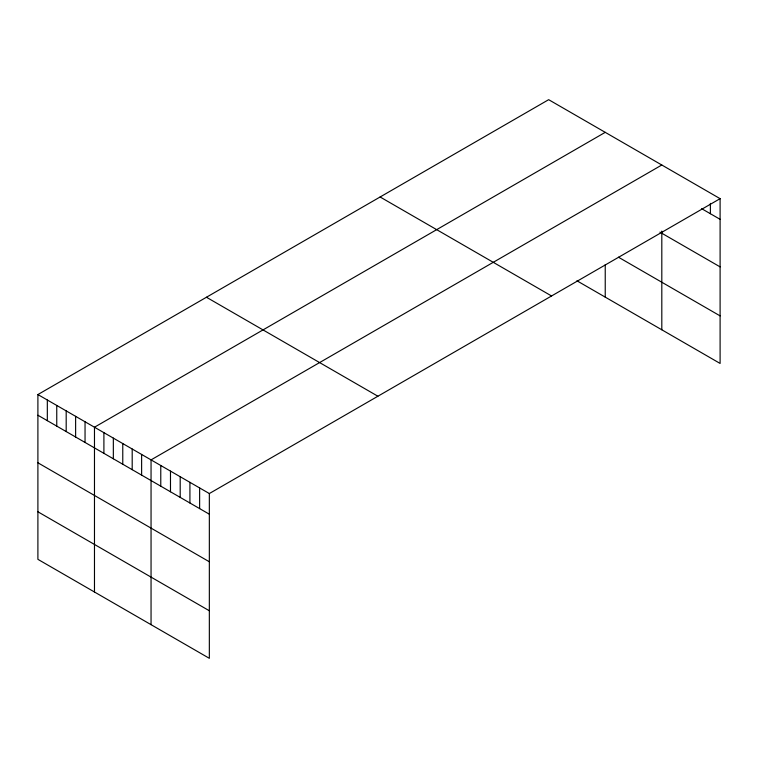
<?xml version="1.0" encoding="UTF-8"?>
<svg xmlns="http://www.w3.org/2000/svg" width="758" height="758" viewBox="0 0 758 758"><rect width="100%" height="100%" fill="white"/><g stroke="black" fill="none" stroke-linecap="round" stroke-linejoin="round"><path stroke-width="1.14" d="M720.1 198.662L209.341 493.543L209.341 658.323L37.9 559.338L37.9 394.558L548.659 99.677L720.1 198.662L720.1 363.442L576.942 280.792M605.235 132.337L94.475 427.218L94.475 592.007M661.81 165.007L151.05 459.888L151.05 624.668M701.643 208.677L720.1 219.327M659.924 232.147L720.1 266.882M618.433 257.189L720.1 315.887M380.109 196.985L551.549 295.971M206.451 297.25L377.891 396.226M37.9 394.558L209.341 493.543M37.9 415.232L209.341 514.208M37.9 462.787L209.341 561.773M37.9 511.783L209.341 610.768M710.388 203.39L710.388 213.718M661.81 231.067L661.81 329.787M605.235 264.694L605.235 297.127M199.629 487.934L199.629 508.599M189.917 482.325L189.917 502.99M180.196 476.716L180.196 497.381M170.484 471.106L170.484 491.771M160.772 465.497L160.772 486.162M141.623 454.44L141.623 475.114M132.195 449.001L132.195 469.666M122.768 443.553L122.768 464.228M113.34 438.115L113.34 458.779M103.903 432.666L103.903 453.341M85.048 421.78L85.048 442.454M75.62 416.332L75.62 437.006M66.192 410.893L66.192 431.558M56.755 405.445L56.755 426.119M47.328 400.006L47.328 420.671"/></g></svg>
